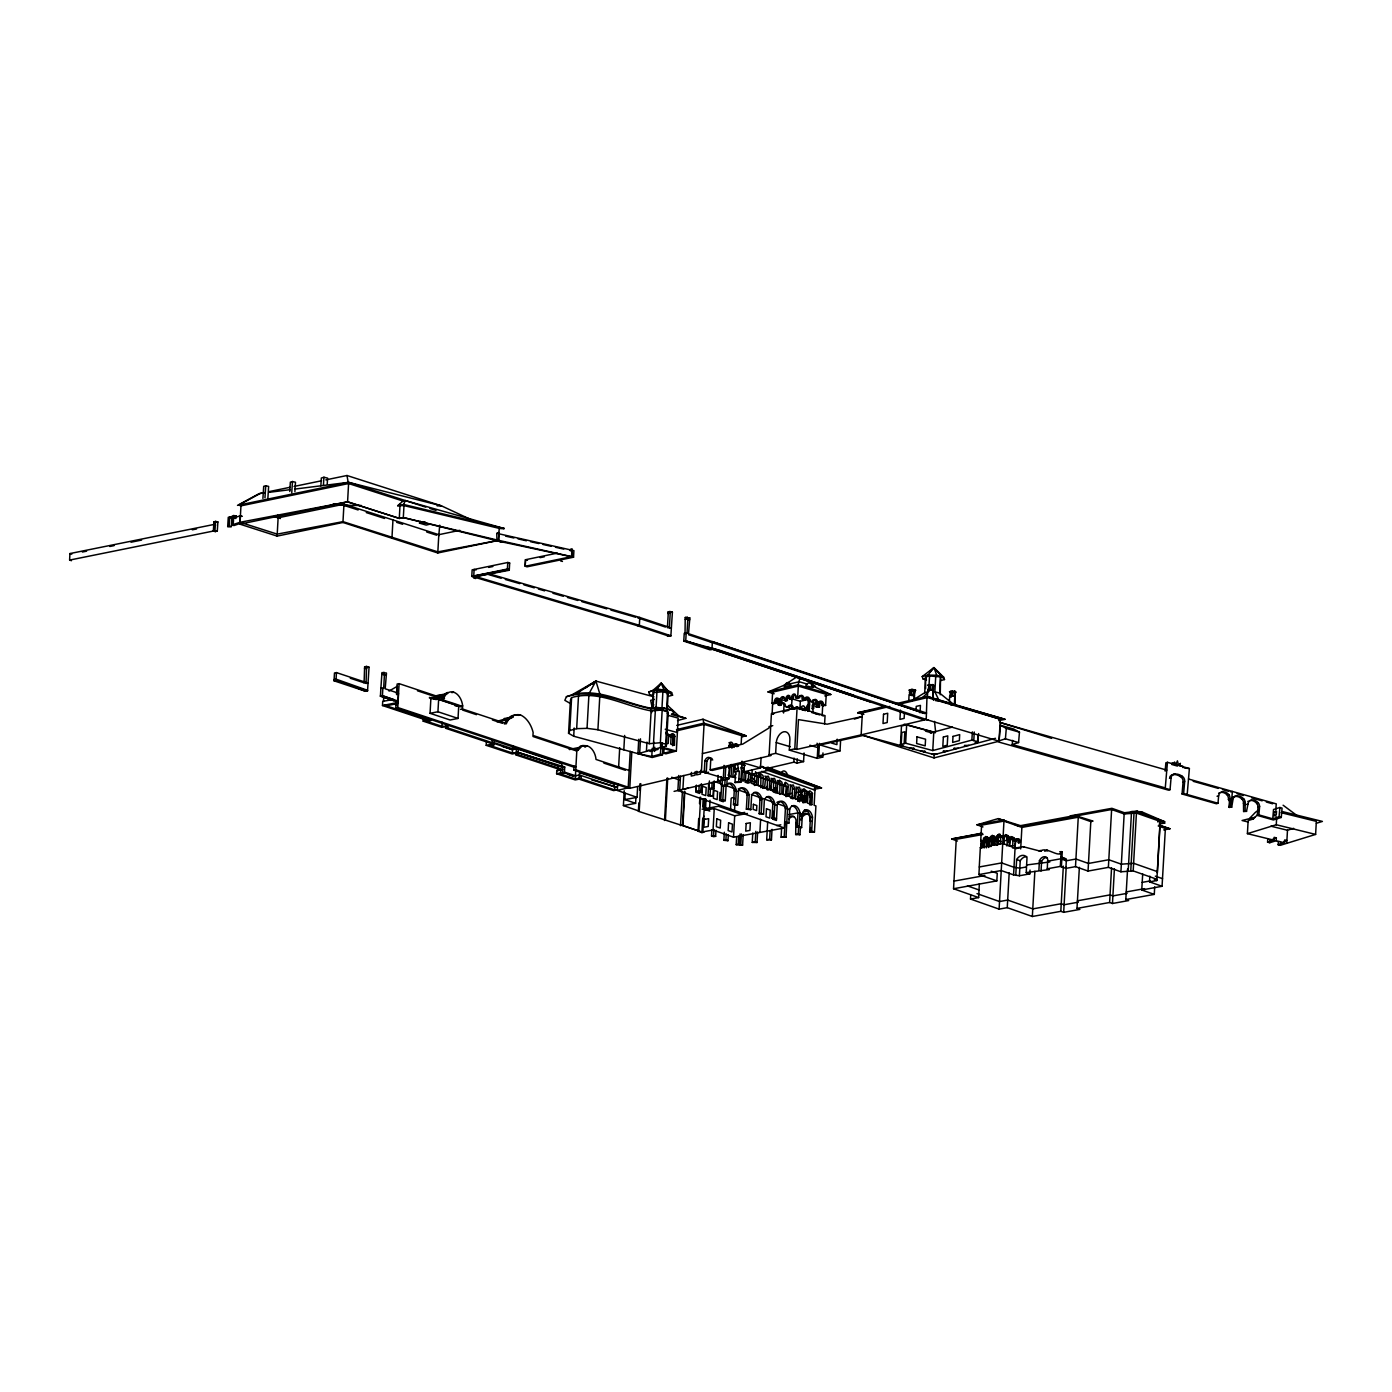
<?xml version="1.0" encoding="UTF-8"?>
<svg xmlns="http://www.w3.org/2000/svg" width="1392" height="1392" viewBox="0 0 1392 1392"><rect width="100%" height="100%" fill="white"/><g stroke="black" fill="none" stroke-linecap="round" stroke-linejoin="round"><path stroke-width="1.5" d="M400.078 503.626L399.295 518.468L347.582 501.833L240.033 522.278L231.733 525.028L232.325 515.858L236.066 515.875L235.892 518.485L233.647 517.981M471.784 576.375L475.646 576.636L509.263 570.25L509.663 563.029L507.767 562.49L472.149 569.85L471.784 576.375L637.379 625.687L668.908 636.161L670.874 635.779L672.406 612.132L667.951 611.697L667.847 613.42L670.196 613.159L669.413 627.34L667.429 627.722L668.23 613.559M509.263 570.25L507.367 569.641L473.75 576.027L473.663 577.976L475.577 578.533L475.664 576.549L509.298 569.589L507.401 569.015L473.75 575.992L474.115 569.45L476.029 570.007M507.401 569.015L507.767 562.49L509.663 563.099M213.776 530.978L214.194 524.419L69.931 553.564L69.6 560.089L213.341 531.048L215.621 531.587L213.341 531.048L213.933 521.878L215.551 521.391L217.883 521.93L217.291 531.118L213.341 531.048L217.291 531.118M403.019 501.05L397.677 505.714L403.976 505.609L499.189 528.368L504.252 528.525L405.35 500.563L403.019 501.05L348.592 483.529L240.955 505.853L239.929 524.158L347.582 501.833L399.295 518.329L403.315 517.563L503.469 542.341L496.979 540.896L496.753 533.31L573.904 550.64L573.539 557.2L527.046 566.822L525.167 566.213L525.515 559.723L557.322 553.129M498.667 533.902L498.945 532.544L498.527 540.322L437.854 551.876L342.989 521.635L277.217 534.128L241.912 522.87M773.482 714.061L772.125 713.644L772.664 703.238L774.457 703.186L772.664 703.238M791.317 707.588L792.17 698.784L790.378 698.836L791.752 699.254M822.707 705.152L824.516 705.083L822.707 705.152L822.167 715.558L823.542 715.958M908.802 699.985L909.08 694.625L914.213 694.66L914.909 699.515M914.648 695.304C907.41 697.688 907.984 686.604 914.909 690.258L914.213 695.756L914.909 690.258M909.968 694.817L910.229 689.771M911.638 694.643L911.899 689.597M913.587 694.852L913.848 689.806M913.935 700.019L914.213 694.66M927.455 696.679L927.82 689.545L932.936 689.579L933.371 699.793L932.936 689.579M928.255 690.188L928.951 684.69L933.649 685.177L933.388 690.223L928.255 690.188L929.317 690.658M928.69 689.753L928.951 684.69M930.378 689.562L930.639 684.516M932.327 689.771L932.588 684.725M949.396 701.446L949.675 696.104L954.808 696.122L955.312 704.543M950.11 696.731L950.371 691.685L952.493 691.058L952.232 696.104L949.675 696.104M950.545 696.296L950.806 691.232M951.171 697.201L951.432 692.155L950.371 691.685M955.243 696.766L954.181 696.313L954.442 691.267L955.504 691.72L954.808 697.218L955.504 691.72M954.808 696.122L954.338 705.048L950.927 705.031M239.929 524.158L277.112 536.111L278.122 517.807L343.963 504.165L438.811 534.685L459.725 530.335M366.583 666.42L369.054 667.238L367.54 690.902L365.557 691.285L334.045 680.81L334.48 672.98L336.446 672.597L366.061 682.445L366.583 666.42L364.617 666.803L364.095 682.828L366.061 682.445M277.112 536.111L342.937 522.47L343.963 504.165M367.54 690.902L336.011 680.41L336.446 672.597M347.582 501.833L348.592 483.529M365.557 691.285L351.828 685.786M398.025 702.09L380.434 696.226L380.869 688.414L383.67 688.292L384.453 674.128L381.843 674.302L381.947 672.58L386.454 673.032L386.35 674.755L384.001 675.016M381.843 674.302L380.869 688.414M386.35 674.755L385.184 688.796L398.425 693.216L397.99 701.029L382.417 695.843L382.852 688.031M383.827 673.919L383.914 672.179M423.412 716.984L423.185 721.16L427.118 720.395L382.487 705.535L382.713 701.359L392.822 699.567M391.935 538.234L392.962 519.929M383.479 701.411L383.653 698.262M399.295 518.468L403.315 517.633L403.976 505.609M395.815 707.919L397.781 707.536L575.923 766.783L573.956 767.166L395.815 707.919L396.094 702.856L397.955 703.465L386.315 705.779M396.563 694.486L397.138 684.029L399.104 683.646L444.535 698.749M396.929 694.608L397.399 686.239L389.029 691.076M397.781 707.536L399.104 683.646M342.937 522.47L437.784 552.972L438.811 534.685M454.853 705.622L458.716 706.144L458.038 718.429L450.138 719.995L430.058 713.313L430.894 698.419C427.448 694.451 459.464 705.152 461.831 706.318L456.332 706.109M458.038 718.429L437.941 711.764L438.637 699.463L430.894 698.419M423.185 721.16L441.769 727.355L447.685 726.189L441.89 726.346L442.117 722.152M445.597 728.277L447.563 727.877L492.211 742.719L490.228 743.119L445.597 728.277L445.753 725.51M447.563 727.877L447.719 725.128M629.149 770.472L596.037 759.458A13.798 9.274 78.8 0 0 586.954 745.781L582.587 745.503L577.889 750.375L532.962 735.446L533.136 732.47A23.351 15.695 78.8 0 0 520.469 714.949A23.351 15.695 78.8 0 0 506.357 723.562L462.492 708.98L462.666 705.848A14.216 9.553 78.8 0 0 453.775 692.242L451.808 692.624M494.212 740.596L493.986 744.772L490.036 745.555L512.36 752.968L518.172 752.811L512.256 753.977L486.208 745.329L486.434 741.136M573.539 557.2L496.996 540.827L498.527 540.392L499.189 528.368L504.252 528.525L403.645 504.478L397.677 505.714M493.986 744.772L492.124 744.146L492.35 739.97M512.36 752.968L512.726 745.712M525.515 559.723L527.411 560.332L525.515 559.723L525.149 566.266L571.642 556.626L572.008 550.101L569.989 550.501L572.008 550.101M561.098 769.95L516.101 754.986L516.536 748.009L512.587 748.792L494.334 742.719M579.333 776.005L581.299 775.622L581.125 778.754L575.209 779.92L556.609 773.743L556.783 770.611L562.699 769.428L518.068 754.586L518.398 748.635L512.5 749.592L493.046 743.119M557.774 766.766L557.548 770.646L561.498 769.863M560.558 772.96L560.732 769.828M559.271 766.087L516.658 751.924L564.734 767.079L564.386 773.186L562.525 772.577L562.873 766.453L560.906 766.835M638.754 739.291L637.954 753.664L651.787 756.482L660.434 754.168L660.765 748.461L662.836 749.018L662.522 754.742L652.152 757.509L573.713 736.229L568.562 733.288L570.407 700.35L571.607 697.566C598.925 689.579 625.791 706.788 652.239 711.051M568.562 733.288L569.763 730.504L571.607 697.566M573.713 736.229L574.165 727.999M573.8 770.141L575.766 769.759L628.21 787.193L626.383 787.628L573.8 770.141L574.026 765.965M569.763 730.504L576.671 728.66L578.515 695.722M575.418 776.579L575.731 770.768M575.766 769.759L576.862 750.044L574.896 750.427L577.889 750.375M615.525 790.186L579.263 778.145L575.331 778.911L575.505 775.779L564.334 772.073M579.263 778.145L579.524 772.664L614.394 784.27L614.22 787.402M584.936 747.226L586.954 745.781M576.671 728.66L587.041 728.347L588.886 695.408M637.954 753.664L666.333 745.973L665.654 744.128L660.365 742.719L649.281 743.693L597.916 729.756L599.761 696.818M575.505 775.779L579.437 774.996L615.699 787.054L617.543 786.619L614.916 786.793L614.742 789.925L617.352 789.751L613.681 790.621L579.159 779.155M637.64 786.671L637.049 797.372L617.317 790.412L617.683 783.992M618.64 766.888L619.718 747.643M623.825 749.836L624.625 735.428M640.755 783.626L639.206 811.153L623.407 805.568L624.225 790.76M635.953 797.024L635.605 803.358L624.851 799.582L625.199 793.162M617.317 790.412L628.175 787.855L630.228 751.262M628.175 787.855L629.776 788.324L631.811 751.976M639.676 753.211L640.477 738.839M702.073 831.998L638.389 811.292L638.876 802.836M639.572 790.134L639.937 783.783M646.427 751.402L646.949 742.11M649.281 743.693L651.125 710.755M677.539 720.534L685.838 718.307L671.449 714.409L673.798 713.783L672.667 710.738L666.611 708.685L656.084 707.293L652.326 708.319L653.213 692.624L662.888 691.754L667.481 692.99L667.464 694.747M653.248 704.126L653.579 698.349M651.787 756.482L652.239 748.27M653.544 742.545L655.388 709.607L662.192 709.781L667.499 711.19L668.177 713.035L666.333 745.973M653.405 749.54L653.822 742.093M656.972 691.598L656.084 707.293L650.395 708.702C623.111 703.099 594.662 687.596 566.405 696.713L564.839 700.333L571.225 703.987M654.588 751.454L654.832 747.26M662.888 691.754L662 707.449L672.667 710.738M660.365 742.719L662.192 709.781M660.678 743.554L660.434 747.661L672.545 750.949L663.793 753.281L664.123 747.556M667.951 715.331L678.2 718.098L676.355 751.036L662 747.156L662.227 743.032M662.174 747.191L662.401 743.084M670.196 613.159L669.917 611.297M667.481 692.99L666.716 708.963M667.307 708.319L668.23 691.981L672.562 695.182L668.195 696.365M665.654 744.128L667.499 711.19M666.35 731.896L668.717 734.837L668.23 743.398L666.507 743.867M664.558 820.514L666.925 778.18M665.376 820.358L667.742 778.041M671.17 735.498L670.7 744.076L674.494 745.103L674.685 735.028L672.614 733.601L669.448 735.968M672.51 745.538L672.98 737.134A4.785 2.888 -74.8 0 0 669.622 735.376M673.467 734.506L672.754 745.555L674.494 745.103M689.684 619.649L688.518 633.691L712.391 641.625L711.956 649.438L709.972 649.82L683.785 641.12L684.22 633.308L687.004 633.186L687.805 619.022L685.195 619.196L685.282 617.456L689.788 617.909L689.684 619.649L687.718 620.032M687.004 633.186L685.038 633.569L685.195 619.196M711.956 649.438L685.751 640.72L686.186 632.908M687.161 618.796L687.265 617.074M678.722 775.483L677.887 790.482L784.34 827.996L785.523 806.56L777.467 803.706M679.714 790.064L680.497 776.197M680.497 825.682L682.393 791.822M682.898 789.334L683.681 775.466M684.412 791.456L682.532 825.317L698.801 831.059L700.681 797.198M682.933 825.247L684.829 791.387M691.441 772.421L691.25 776.075L695.026 775.205L695.234 771.551M696.278 786.097L695.948 792.118L699.706 793.457M696.87 771.22L696.661 774.874L700.454 774.004L700.646 770.35M701.272 783.87L700.855 791.491L696.035 791.561L696.383 785.123M696.035 791.561L698.871 790.9L699.184 785.192M747.4 813.467L734.698 815.764L714.253 808.561L704.074 810.405L702.89 831.842L703.934 832.207L701.899 832.59L697.984 831.198L698.697 818.496M699.515 803.689L699.88 797.338M712.13 758.744A4.837 3.097 -73.5 0 0 706.892 761.337L706.318 771.794L701.394 771.899L704.056 724.379L702.995 719.229L676.738 725.406M696.209 791.526L701.446 792.274L701.881 784.322M701.394 771.899L704.317 771.203L704.891 760.745A4.837 3.097 -73.5 0 1 707.989 757.439A4.837 3.097 -73.5 0 1 710.773 759.371L712.774 759.962M705.709 807.76L702.734 806.716L703.169 799.165M701.899 832.59L702.664 818.983L704.004 816.13M704.248 798.973L703.691 808.926L709.833 811.084M704.717 798.869L704.3 806.42L702.734 806.716M705.518 808.595L706.057 799.182M713.8 782.426L713.017 796.346L708.006 795.667L708.685 783.731M714.235 780.895L713.8 788.516L710.981 789.16L709.015 788.568L709.433 780.947M761.093 757.474L760.502 767.932L743.746 762.973L712.182 770.42L710.181 769.828L710.773 759.371M713.017 796.346L710.042 795.302L710.372 789.334M709.624 807.847L710.042 800.313M709.015 788.568L711.834 787.924L712.147 782.2M715.975 830.311L715.645 836.331L713.609 836.696L711.538 835.983L711.886 829.91M784.34 827.996L733.497 837.201L713.052 829.997L714.253 808.561M715.645 836.331L713.574 835.618L713.922 829.545M717.75 781.312L718.081 775.361M719.977 792.413L719.542 800.435L723.301 801.757M720.934 780.581L721.16 776.614M766.487 796.833A8.422 5.464 79.7 0 1 772.786 804.298L772.003 818.218L774.439 819.07L776.475 818.705L774.039 817.852L774.822 803.915A8.422 5.464 79.7 0 0 769.88 796.694A8.422 5.464 79.7 0 0 764.347 800.226L763.564 814.163L761.18 813.328L761.963 799.391A8.439 5.464 79.7 0 0 757.074 792.431A8.439 5.464 79.7 0 0 751.61 795.737L750.827 809.674L748.391 808.822L749.174 794.884A9.048 5.864 79.7 0 0 744.059 788.081A9.048 5.864 79.7 0 0 738.421 791.091L737.638 805.028L735.533 804.28L736.298 790.343A8.265 5.359 79.7 0 0 731.461 783.313A8.265 5.359 79.7 0 0 726.05 786.741L725.267 800.678L723.231 801.044L720.778 800.174L721.561 786.236A7.673 4.976 79.7 0 0 718.255 779.746M727.198 777.902L726.781 785.523L724.136 786.132L722.17 785.54L722.587 777.919M629.776 788.324L701.429 771.446L723.335 778.024L724.031 765.339M725.267 800.678L722.813 799.808L723.596 785.871L721.561 786.236M722.17 785.54L724.797 784.931L725.11 779.224M723.335 778.024L725.18 777.589L725.771 767.027M728.312 834.661L727.981 840.681L723.875 840.316L724.327 832.242M729.304 747.661L729.53 743.485A2.419 1.723 77 0 1 732.958 744.476L732.801 747.069M729.06 776.527L729.599 766.975L731.618 766.609L731.287 764.434M674.076 791.369L728.973 778.737L729.704 765.617M729.008 742.597A2.419 1.723 77 0 1 731.096 744.911L731.548 747.678M727.981 840.681L725.911 839.95L726.241 833.895M731.618 766.609L731.096 776.162L727.946 775.048M730.556 809.048L731.148 798.434A3.915 2.54 79.7 0 1 734.471 798.73M735.916 777.85L732.766 776.753L733.862 765.339M735.602 772.021L735.011 782.513L738.717 781.66L739.309 771.168L734.75 771.76L734.071 765.67M737.638 805.028L733.497 804.646L734.263 790.726A8.265 5.359 79.7 0 0 728.103 783.452M734.524 810.44L734.889 804.071M733.497 837.201L734.698 815.764M734.75 771.76L738.456 770.907L737.795 764.817M741.136 744.337L741.605 735.655L704.056 724.379L676.651 730.835M743.189 834.556L742.597 845.118L736.211 844.666L736.664 836.575M735.011 782.513L740.84 782.287L742.023 761.163M742.597 845.118L738.247 844.3L738.7 836.209M740.875 767.618L742.319 771.446L741.779 781.016L743.815 780.634L744.337 771.081L744.007 768.906L741.449 766.731M739.448 844.718L740.057 833.999M760.136 766.209L767.914 769.376L772.247 768.349L772.195 769.411L751.958 774.178L743.989 771.812L744.459 763.46M740.805 844.474L741.397 833.93M745.99 771.673L745.451 781.225L750.166 782.878L750.706 773.326L748.67 773.691L748.13 783.244L744.998 782.147M750.827 809.674L746.356 809.187L747.139 795.25A9.048 5.864 79.7 0 0 738.212 789.02M751.958 774.178L752.202 770.002M754.603 773.726L754.412 785.453L756.448 785.088L756.97 775.535L755.525 771.69M757.631 831.946L757.039 842.491L752.254 842.404L752.776 833.008M757.039 842.491L755.247 841.864L755.839 831.32M763.564 814.163L759.162 813.694L759.928 799.756A8.439 5.464 79.7 0 0 753.716 792.553M760.745 787.698L760.954 775.97L758.379 773.795M759.893 832.416L760.624 819.279M763.321 777.763L762.781 787.333L758.083 785.662L758.605 776.11L760.415 773.413L762.99 775.588L763.321 777.763L761.285 778.145M769.289 789.612L764.591 787.959L765.687 776.545L768.384 776.231L769.828 780.059L769.289 789.612L767.253 789.995L767.462 778.25L764.904 776.075M772.195 769.411L768.193 768.227L768.262 767.183L763.93 768.193M710.181 769.828L771.116 755.473L769.115 754.882L771.412 713.661L797.111 707.414L825.056 715.662L824.586 723.944M774.631 701.899A2.923 2.105 76.7 0 1 778.232 704.021L778.18 705.065L779.711 703.673A2.923 2.105 76.7 0 0 775.605 702.473L774.074 703.865L772.003 703.238L772.63 692.137L798.312 686.082L826.239 694.33L825.613 705.448L821.906 705.466L821.993 703.9A3.028 1.949 -73.5 0 0 820.114 701.812A3.028 1.949 -73.5 0 0 817.939 704.857L817.852 706.423L816.077 706.84L816.164 705.274A3.028 1.949 -73.5 0 0 814.268 703.186A3.028 1.949 -73.5 0 0 812.11 706.231L813.694 706.701A3.028 1.949 -73.5 0 1 816.808 703.778M772.038 829.336L771.446 839.881L766.696 839.794L767.688 821.715M783.974 697.201A3.028 1.949 -73.5 0 0 781.799 700.228L781.712 701.794L780.025 702.194L778.424 701.725L778.511 700.159A3.028 1.949 -73.5 0 0 776.632 698.071A3.028 1.949 -73.5 0 0 774.457 701.116L774.37 702.682L775.97 703.151L776.057 701.585A3.028 1.949 -73.5 0 1 779.155 698.662M775.448 791.787L770.75 790.134L771.847 778.72L774.544 778.389L775.988 782.234L775.448 791.787L773.43 792.152L773.621 780.425L771.064 778.25M771.446 839.881L769.654 839.254L770.141 830.815M769.115 754.882L775.64 753.333L776.249 742.58A10.127 6.508 -73.5 0 1 783.592 731.809A10.127 6.508 -73.5 0 1 789.908 739.343L789.316 750.114L817.243 758.362L822.742 757.074L822.968 752.933M773.134 811.136L772.682 819.157L776.44 820.48L777.258 804.785A8.282 5.377 79.7 0 1 782.687 801.357A8.282 5.377 79.7 0 1 787.524 808.387L786.028 837.236L781.103 837.184L781.625 827.77M780.025 702.194L780.216 699.758A3.028 1.949 -73.5 0 1 782.391 696.713A3.028 1.949 -73.5 0 1 784.27 698.801L784.183 700.367L785.784 700.837L787.402 700.454L787.489 698.888A3.028 1.949 -73.5 0 1 789.664 695.861M779.816 705.553L781.347 704.161A2.923 2.105 76.7 0 1 785.453 705.379M783.574 713.017L783.992 705.727A2.923 2.105 76.7 0 0 782.043 703.117M779.781 794.397L779.972 782.669L777.415 780.494M785.784 700.837L785.888 698.419A3.028 1.949 -73.5 0 1 788.063 695.391A3.028 1.949 -73.5 0 1 789.943 697.462L789.856 699.028L791.456 699.497L793.109 699.115L793.196 697.549A3.028 1.949 -73.5 0 1 795.371 694.504M775.918 790.639A3.358 2.175 79.7 0 1 777.241 792.431L777.641 782.809L779.45 780.129L782.008 782.304L781.817 794.032L775.066 792.744M789.229 707.554L785.401 706.423L789.229 707.554L789.281 706.51A2.923 2.105 76.7 0 1 793.388 707.728L791.857 709.12L791.926 708.058A2.923 2.105 76.7 0 0 788.307 705.953M784.984 783.157L786.428 787.002L785.888 796.555L787.924 796.189L788.116 784.444L785.558 782.269L783.748 784.966L783.209 794.519L787.924 796.189M791.456 699.497L791.596 697.079A3.028 1.949 -73.5 0 1 793.771 694.034A3.028 1.949 -73.5 0 1 795.65 696.122L797.251 696.592M786.028 837.236L784.235 836.609L785.053 821.837L788.916 823.09L789.699 809.17A8.335 5.411 79.7 0 1 795.145 805.777A8.335 5.411 79.7 0 1 800 812.789L799.217 826.726L801.618 827.579L802.401 813.641A7.969 5.168 79.7 0 1 807.743 809.97A7.969 5.168 79.7 0 1 812.476 817.191L811.693 831.111L814.459 832.085L815.921 805.916L814.129 805.289L815.138 787.019L765.931 769.672M797.164 698.158L795.563 697.688L795.65 696.122M768.193 768.227L793.858 762.19L794.084 758.101M789.316 750.114L794.797 748.826L797.111 707.414M795.563 697.688L797.686 697.183L798.312 686.082M789.838 784.862L792.396 787.037L792.205 798.764L794.223 798.399L794.762 788.846L793.318 785.001L790.621 785.332L789.525 796.746L794.223 798.399M794.797 748.826L796.798 749.418L798.469 719.612L827.179 724.188L862.17 716.567L854.375 719.107M798.225 698.123L799.756 696.731A2.923 2.105 76.7 0 1 803.863 697.949L802.331 699.341L802.384 698.297A2.923 2.105 76.7 0 0 799.547 695.687M799.913 708.789L800.33 701.272L808.595 699.323M793.858 762.19L797.042 763.129L797.285 758.797M795.493 799.443L796.711 787.472L799.408 787.159L800.852 791.004L800.33 800.557L798.295 800.922L798.486 789.194L795.928 787.019M797.633 823.977L795.841 823.333L796.033 819.853A7.865 5.62 -70.6 0 0 789.403 816.495M800.348 828.379L800 834.713L795.685 834.539L795.841 823.333M797.738 801.166L797.964 797.042A3.393 2.419 -70.6 0 1 799.861 794.623M801.618 827.579L797.181 827.092L797.964 813.154A8.335 5.411 79.7 0 0 791.77 805.916M799.53 801.809L799.739 797.529L797.964 797.042M802.331 699.341L805.672 699.55L805.724 698.506A2.923 2.105 76.7 0 1 809.831 699.706L809.204 710.981L807.725 711.329L808.369 700.054A2.923 2.105 76.7 0 0 805.516 697.444M800 834.713L798.208 834.086L798.677 825.647M803.758 706.005A3.028 1.949 -73.5 0 1 804.715 707.971L804.628 709.537L806.299 709.154L806.386 707.571A3.028 1.949 -73.5 0 1 809.483 704.648M797.042 763.129L803.567 761.598L804.054 752.985M802.853 802.732L802.766 796.172A3.393 2.419 -70.6 0 0 801.096 794.397M803.932 802.906L804.541 791.978L801.862 789.107M804.733 801.949L805.081 795.754M806.577 791.596L805.951 802.54L801.548 800.992L802.088 791.439L803.897 788.742L806.455 790.917L804.541 791.978M806.647 800.522L806.873 796.381A3.393 2.419 -70.6 0 1 811.066 794.293M808.039 793.527L807.499 803.08L811.901 804.628L812.406 793.005L809.831 790.83L808.039 793.527L806.003 793.892M812.876 712.078L813.52 700.802A2.923 2.105 76.7 0 1 817.626 702.02L816.095 703.412L817.626 702.02M811.954 708.667L813.607 708.267L813.694 706.701M810.179 797.755L809.883 794.884A3.393 2.419 -70.6 0 0 806.977 793.336M807.812 791.195L810.475 794.066L809.866 804.994L811.901 804.628M810.422 802.871L810.788 796.381M811.606 821.437L809.813 820.81L810.005 817.33A7.865 5.62 -70.6 0 0 800.8 816.077M814.459 832.085L809.657 831.998L810.44 817.556A7.969 5.168 79.7 0 0 804.367 810.127M809.657 831.998L810.631 831.824L810.875 827.544M818.374 701.968A2.923 2.105 76.7 0 0 817.887 702.873L817.817 703.917L819.349 702.525A2.923 2.105 76.7 0 1 823.455 703.743L821.906 705.466M816.077 706.84L819.453 706.892L819.54 705.326A3.028 1.949 -73.5 0 1 821.715 702.281M817.243 758.362L817.835 747.608A10.127 6.508 -73.5 0 0 817.052 743.224M822.742 757.074L818.74 755.891L819.453 743.345M823.507 705.935L823.594 704.369M837.184 739.187L836.888 744.633L831.894 743.154M818.74 755.891L840.037 750.88L840.594 740.735M796.798 749.418L861.143 734.872L862.379 712.913L889.766 706.44M900.45 710.111L899.945 719.386L904.139 718.394L904.452 712.826M900.45 744.598L901.477 726.067L906.662 724.693L933.788 732.053L932.762 750.566L905.635 743.206L900.45 744.598L902.886 745.259L901.163 745.729L901.059 747.452M901.198 744.389L901.859 732.54L904.835 731.757L904.174 743.589M905.635 743.206L906.662 724.693M916.04 710.094L916.249 706.388L920.443 705.396L920.042 712.808M910.89 701.394L924.706 692.711L925.576 677.017L929.543 675.955L943.637 677.156L944.489 679.54L940.696 680.566M925.61 688.501L925.576 677.017M861.143 734.872L926.219 719.525L927.002 696.4L895.474 703.83M935.633 700.681L939.2 700.768L934.867 691.807L935.737 676.129M840.037 750.88L820.079 744.981L863.231 735.428L934.015 757.927L934.189 754.69L995.506 738.299M941.079 701.272L954.199 704.822L939.652 693.112L940.54 677.417L940.244 694.782M979.342 883.694L978.646 897.579L953.555 888.74L956.252 839.306L983.03 834.452M932.762 750.566L971.877 740.109L972.347 731.879M973.791 740.631L974.261 732.001M977.793 741.71L978.158 735.254M978.611 733.584L977.201 743.189L975.113 742.615L978.141 741.814L971.877 740.109M1079.374 867.338L1076.99 908.402L1079.861 909.411L1063.679 912.334L1060.808 911.325L1032.342 916.493L1007.251 907.654L999.108 909.133L970.52 899.041L970.729 895.247M1020.214 847.798L1016.23 848.511L1002.727 843.43L980.351 847.484L979.255 866.972L1001.631 862.918L1013.985 867.286L1019.814 868.156L1026.078 867.025M981.203 840.803L980.821 847.658L982.073 840.646L980.734 840.629L981.604 825.143L1003.963 821.089L1021.885 827.405L1078.261 817.191L1090.806 821.611L1093.016 821.089L1075.076 815.503L1017.535 826.222M991.208 871.183L997.264 873.289L996.829 880.892L978.907 874.576L979.342 866.972M980.734 840.629L981.604 840.472L981.691 847.502M982.665 847.067L983.674 838.158L987.607 837.114M984.04 847.711L984.788 840.977L982.752 841.342M984.179 847.763L984.892 838.993A1.827 1.183 79.7 0 1 985.797 838.558L986.197 838.262M984.84 840.838L986.11 838.088L987.746 839.254A1.757 1.131 79.7 0 1 988.494 840.263L988.39 847.484M988.685 842.351L986.354 842.612L986.458 840.629A1.757 1.131 79.7 0 0 985.71 839.62L985.031 838.454M986.354 847.867L986.65 842.717M985.71 839.62L988.111 839.289L987.728 846.162L989.521 846.788M989.608 839.028L989.225 845.884L991.017 846.51L991.4 839.654L989.608 839.028L991.8 839.585L992.009 837.601L994.636 836.174M990.008 838.958L990.547 836.575L992.74 837.079M992.061 844.613L991.87 842.543A1.757 1.131 79.7 0 0 991.121 841.516L990.443 840.368M995.872 837.41L995.785 838.854L992.357 835.304L990.947 836.453M990.304 840.907A1.827 1.183 79.7 0 1 991.208 840.472L993.157 841.151A1.757 1.131 79.7 0 1 993.905 842.177L994.097 844.248L991.765 844.509M994.271 844.961L993.992 838.228M996.15 837.845L995.767 844.7L997.559 845.327L997.942 838.471L996.15 837.845L998.36 838.402C1003.197 832.694 997.229 832.642 996.568 837.758M1002.327 837.671L999.665 834.869M1000.831 843.778L1000.535 837.044M999.108 909.133L1003.963 821.089M1004.363 844.022C1002.275 829.736 1012.871 834.417 1008.956 845.64M1009.357 838.402C1007.512 839.881 1003.058 832.607 1006.294 835.078M1006.921 846.005L1007.321 838.767M1008.156 842.752L1008.365 839.132M1009.983 846.005C1007.895 831.703 1018.492 836.401 1014.577 847.606L1012.541 847.989M1007.251 907.654L1009.183 872.888M1014.977 840.385C1013.132 841.864 1008.678 834.591 1011.914 837.062M1012.645 846.179L1012.941 840.751M1030.028 870.07L1029.819 873.863L1019.396 875.759L1013.567 874.889L1015.081 847.798M1015.812 848.059C1012.663 843.326 1019.362 833.808 1020.319 842.264L1018.283 842.63C1019.849 839.533 1012.906 838.297 1017.587 838.941M1015.812 874.489L1016.647 859.508A8.891 6.351 -70.6 0 1 1027 857.629L1026.235 872.593L1029.819 873.863M1019.014 842.891L1019.188 839.654M1020.684 848.929L1021.885 827.405M1019.396 875.759L1020.232 860.761A8.891 6.351 -70.6 0 1 1026.757 856.585M1032.342 916.493L1034.865 871.27M1038.902 870.313L1039.424 860.743A6.264 4.472 -70.6 0 1 1043.756 856.793A6.264 4.472 -70.6 0 1 1047.724 859.247L1047.271 868.782L1049.411 869.548L1026.235 872.593M1040.224 851.33L1038.832 850.686L1041.442 850.825L1040.224 851.33C1046.088 845.71 1059.295 858.673 1061.348 852.113L1062.253 851.904L1061.383 866.781M1041.042 871.061L1041.581 861.509A6.264 4.472 -70.6 0 1 1046.906 857.507M1061.261 853.87L1060.182 851.695L1062.253 851.904M1075.007 816.147L1111.616 809.518L1124.162 813.937L1136.429 813.05L1160.075 821.384L1156.839 880.544L1154.333 879.657L1156.769 879.222L1133.192 870.905L1120.925 871.792L1108.38 867.373L1088.039 871.061L1075.494 866.642L1065.889 868.382L1060.339 866.416L1061.174 851.521M1060.808 911.325L1063.331 866.102M1065.889 868.382L1066.394 859.421L1061.087 857.002M1063.679 912.334L1066.202 867.112M1075.494 866.642L1078.261 817.191M1088.039 871.061L1090.806 821.611M1108.38 867.373L1111.616 809.518M1127.59 868.956L1125.797 899.545L1128.668 900.554L1112.486 903.495L1109.615 902.486L1111.564 867.721M1112.486 903.495L1114.418 868.73M1120.925 871.792L1124.162 813.937M1128.233 870.47L1131.47 812.615M1130.739 871.357L1133.993 813.502M1133.192 870.905L1136.429 813.05M1154.699 886.791L1154.281 894.395L1141.736 889.975L1142.693 874.019M1158.214 825.943L1165.382 828.466L1162.059 886.286L1149.514 881.867L1149.844 876.16M1157.344 872.941L1160.145 822.724M1267.747 839.306L1267.573 842.177L1269.765 842.717L1276.186 840.733L1276.342 837.862L1274.15 837.34L1273.993 840.194L1247.406 833.651L1248.137 820.584L1253.322 818.966L1257.046 815.173M1269.765 842.717L1269.922 839.846M1247.406 833.651L1276.273 824.743L1276.69 817.261M1281.145 812.684L1316.345 821.35L1315.614 834.417L1280.327 845.309L1278.152 844.77L1278.308 841.916M1280.327 845.309L1280.483 842.456M1278.152 844.77L1284.555 842.786L1284.712 839.933L1286.904 840.472L1283.702 841.464M1286.747 843.326L1287.478 830.258L1293.655 828.344M240.416 515.736L240.033 522.278L240.451 515.719L242.33 516.328M214.977 530.561L215.551 521.391M227.696 526.507L228.271 517.337L229.802 516.867L231.959 517.389L231.368 526.559L227.696 526.507L231.368 526.559M229.21 526.054L229.802 516.867M233.212 524.523L233.804 515.353M262.914 498.458L263.697 486.347L265.733 485.738L268.639 486.417L267.856 498.527M264.967 497.831L265.733 485.738M289.762 491.515L290.354 482.171L292.477 481.528L295.487 482.241L294.895 491.585M291.763 492.751L292.477 481.528M320.856 485.825L321.343 478.03L323.936 477.247L327.607 478.135L327.224 483.981M323.431 485.06L323.936 477.247M1000.413 725.249L999.073 740.822L1005.407 738.821L1018.579 742.545L1019.466 732.175L1013.567 728.973L1000.413 725.249L1006.294 728.434L1019.466 732.175M1005.407 738.821L1006.294 728.434M1165.261 787.907L1012.245 744.546L1012.593 740.387M1165.156 771.133L1165.87 762.799L1167.453 762.311L1189.394 768.523L1187.185 794.501L1218 803.271L1218.644 795.754A5.29 4.193 72.5 0 1 1220.836 792.396A8.857 7.012 72.5 0 1 1228.927 794.693A5.342 4.228 72.5 0 1 1230.023 798.991L1231.067 800.8L1230.545 806.821L1228.962 807.325L1229.484 801.305L1228.44 799.495A5.342 4.228 72.5 0 0 1227.344 795.197A8.857 7.012 72.5 0 0 1220.854 792.396M1167.453 762.311L1165.243 788.272L1170.063 789.647L1171.072 777.832A5.411 4.28 72.5 0 1 1174.918 774.074A14.129 11.188 72.5 0 1 1181.86 776.04A4.715 3.724 72.5 0 1 1184.644 781.678L1183.635 793.492L1182.052 793.997L1183.061 782.165A4.715 3.724 72.5 0 0 1180.277 776.545A14.129 11.188 72.5 0 0 1173.334 774.578A5.411 4.28 72.5 0 0 1171.246 775.205M1180.399 763.408L1179.668 765.583L1182.887 766.279L1183.096 767.688M1229.467 807.482L1229.797 803.602M1231.415 799.495L1231.346 800.417L1232.999 799.008A5.881 4.663 72.5 0 1 1234.982 796.415A10.04 7.952 72.5 0 1 1243.769 798.921A3.845 3.045 72.5 0 1 1245.074 802.436L1245.179 810.997L1243.595 811.501L1243.491 802.94A3.845 3.045 72.5 0 0 1242.186 799.426A10.04 7.952 72.5 0 0 1233.399 796.92A5.881 4.663 72.5 0 0 1232.407 797.72M1231.05 806.977L1232.39 791.456L1230.806 791.961M1228.962 807.325L1231.711 807.169L1232.929 799.93M1243.595 811.501L1246.519 811.362L1248.154 803.306A5.081 4.019 72.5 0 1 1249.912 800.661A8.648 6.838 72.5 0 1 1258.438 803.097A5.011 3.967 72.5 0 1 1259.603 806.577L1258.89 814.894L1257.307 815.399L1258.02 807.064A5.011 3.967 72.5 0 0 1256.854 803.584A8.648 6.838 72.5 0 0 1249.999 800.539M1258.89 814.894L1272.74 818.827L1273.541 809.5L1279.874 807.499L1282.067 808.108L1281.266 817.452L1273.367 819.958L1257.307 815.399M1273.75 815.451L1274.045 812.093L1276.551 811.292L1276.255 814.651L1273.75 815.451L1275.942 816.077M1275.733 810.109L1276.273 803.88L1188.507 779.015M1272.74 818.827L1279.074 816.826L1279.874 807.499M438.758 535.885L439.733 525.167M588.851 693.912L595.915 681.071L653.944 696.818M799.826 678.061L798.121 684.847L768.019 691.946L774.161 693.755M348.383 483.581L346.991 475.507L325.832 479.875M429.397 697.914L438.776 698.662M767.253 786.184L766.661 788.168L757.979 785.105M654.136 699.428L650.656 700.35L652.378 708.441L650.395 708.702L652.326 708.319L653.77 704.648M733.88 776.614L736.055 773.917M403.645 504.478L405.35 500.563M575.923 750.775L580.621 745.903L584.988 746.182M442.813 698.627L444.257 695.791L438.584 696.905M984.405 837.636L985.814 836.488L988.372 837.88M748.374 778.65L746.895 781.19L739.43 778.563M817 714.026L815.625 713.626M728.956 768.14L731.566 765.339M929.856 671.866L933.928 667.603L943.637 677.156L936.764 675.294L927.89 675.05L922.217 676.564L923.053 678.965L926.498 679.905M933.98 685.804L933.127 684.568L927.594 685.142L929.038 685.769M955.834 692.346L954.982 691.111L949.448 691.685L953.537 692.59M922.774 697.375L927.194 693.077M592.801 684.081L595.915 681.071L599.917 694.208L602.353 695.669M922.217 676.564L933.928 667.603L944.489 679.54M566.405 696.713L571.747 694.956L595.915 681.071L575.383 694.312M774.996 787.733L773.169 790.447L771.655 789.925L770.124 785.836M768.019 691.946L784.148 685.264L797.216 676.582M575.992 694.173L579.611 691.789M585.04 688.222L595.915 681.071M669.883 734.663L672.058 734.367L673.241 736.994L674.963 736.525M653.353 695.582L649.664 694.591L648.707 692.033L657.111 688.988L661.235 683.141L667.621 690.38L671.623 692.624L672.562 695.182M733.984 744.633L735.707 744.476L736.751 746.599L738.595 746.182L736.646 743.763L733.549 745.642M648.707 692.033L657.111 688.988L667.725 690.658M1171.559 763.616L1172.864 762.694L1173.63 764.208M496.77 721.404L513.265 716.706L508.672 719.403L497.014 721.717M997.159 841.969L998.777 843.134A1.757 1.131 79.7 0 1 999.526 844.161M240.311 523.409L233.995 525.532L231.733 525.028M234.587 516.362L236.066 515.875M232.151 518.468L240.451 515.719M497.379 533.014L498.736 532.579M1012.245 744.546L1018.579 742.545M1189.394 768.523L1184.662 768.123M1173.334 774.578L1174.918 774.074M1169.489 778.319L1171.072 777.832M1180.277 776.545L1181.86 776.04M1183.061 782.165L1184.644 781.678M1170.063 789.647L1168.48 790.151L997.333 741.64L934.015 757.927M1217.06 796.259L1218.644 795.754M1227.344 795.197L1228.927 794.693M1233.399 796.92L1234.982 796.415M1228.44 799.495L1230.337 799.06M1218 803.271L1216.417 803.758L1182.052 793.997M1229.484 801.305L1231.067 800.8M1230.65 801.548L1232.233 801.044M1242.186 799.426L1243.769 798.921M1243.491 802.94L1245.074 802.436M1243.439 803.497L1245.022 802.993M1244.152 805.028L1245.736 804.541M1246.501 804.489L1248.085 804.002M1256.854 803.584L1258.438 803.097M1258.02 807.064L1259.603 806.577M1180.259 763.495L1178.415 764.765L1177.423 760.85L1176.118 764.191L1174.517 762.033L1173.874 764.295M1316.397 823.264L1322.4 821.419L1282.38 811.571M1273.123 838.854L1276.342 837.862M1267.573 842.177L1273.993 840.194M230.428 517.859L231.959 517.389M217.883 521.93L213.933 521.878M982.978 826.935L977.01 824.83L998.151 818.618L1022.18 826.204L1078.556 815.99M655.388 709.607L651.056 710.773L651.734 712.6M652.778 710.773L661.861 710.059L666.559 711.573M667.273 713.278L668.177 713.035M571.747 694.956C599.082 686.969 625.93 704.178 652.378 708.441M668.717 734.837L666.977 735.289L665.794 732.679M650.255 751.541L651.995 751.088L648.341 750.097M652.5 750.897L658.138 749.383M676.355 751.036L665.881 753.838L663.793 753.281M924.706 692.711L928.655 691.65L929.543 675.955L927.89 675.05L933.928 667.603L936.764 675.294M930.343 732.975L952.337 727.094M935.424 732.731L904.104 724.223M909.376 747.956L914.074 748.287L912.352 748.757M920.512 750.967L925.175 751.315L923.453 751.767M931.666 753.994L936.99 753.942M782.756 711.764L788.968 710.268M420.436 521.269A4.976 3.376 76.5 0 0 419.497 523.131L425.065 521.791M429.902 524.192L426.196 525.08L419.497 523.131M784.148 685.264L799.182 681.732L807.36 684.133M772.003 703.238L775.605 702.473M778.424 701.725L781.712 701.794M784.183 700.367L787.402 700.454M789.856 699.028L791.509 698.645M798.277 697.079L799.756 696.731M775.97 703.151L775.535 703.517M778.232 704.021L779.711 703.673M802.384 698.297L803.863 697.949M779.885 704.509L781.347 704.161M676.477 729.617L703.882 723.161L746.216 735.863L742.075 736.82M824.812 695.93L830.833 694.521L811.449 685.351M808.369 700.054L809.831 699.706M808.3 701.098L813.45 701.846L811.988 702.194M813.52 700.802L812.041 701.15A2.923 2.105 76.7 0 1 816.147 702.351M791.926 708.058L793.388 707.728M817.887 702.873L819.349 702.525M823.455 703.743L821.993 704.091A2.923 2.105 76.7 0 0 819.157 701.464M772.769 725.667L769.097 726.537L769.028 727.964L742.771 744.094L702.421 753.594M884.981 706.301L857.663 712.739L863.84 714.427M898.101 704.474L927.437 697.566L1000.291 719.229L1005.024 719.316L927.002 696.4L927.281 697.601M743.989 771.812L760.502 767.932M677.991 790.517L687.996 788.15M1061.017 858.064L1066.394 859.421M731.096 744.911L732.958 744.476M704.804 773.082L708.598 772.212M734.889 769.15L738.595 768.297M998.725 720.638L1005.024 719.316L954.964 704.961M264.48 492.559L259.086 493.673L237.51 505.366L348.644 482.328L441.473 505.853L473.819 520.939M268.726 491.689L289.867 487.322M294.095 486.434L321.604 480.762M437.784 552.972L498.527 540.392M488.627 567.397L492.838 566.527M540.096 557.653L544.324 556.783M569.659 557.026L571.642 556.626L572.042 548.761L570.494 549.266L570.442 550.571L571.781 550.136L571.642 556.626L496.422 539.852M82.354 552.032L86.582 551.18M109.846 546.482L114.074 545.629M131.005 542.219L141.584 540.079M192.34 529.813L196.568 528.96M369.054 667.238L364.617 666.803M364.513 668.543L366.862 668.282M670.422 612.515L672.406 612.132M667.847 613.42L669.83 613.037M334.045 680.81L336.011 680.41M382.487 674.511L384.453 674.128M637.379 625.687L639.346 625.304L670.874 635.779L667.133 635.587L670.874 635.779M689.788 617.909L685.282 617.456M685.821 619.405L687.805 619.022M365.992 683.472L367.975 683.072M669.343 628.349L671.309 627.966M380.434 696.226L382.417 695.843M396.459 693.599L398.425 693.216M683.785 641.12L685.751 640.72M397.99 701.029L396.024 701.411L398.129 701.081M382.487 705.535L398.06 702.455M447.615 693.494L435.818 695.826L443.857 695.13M688.535 634.735L710.407 642.008L712.391 641.625L926.567 713.052L924.74 713.539L712.391 641.625M460.7 706.231L462.666 705.848M430.058 713.313L437.941 711.764M460.526 709.363L462.492 708.98M520.469 714.949L518.503 715.331A23.351 15.695 78.8 0 0 504.391 723.944L506.357 723.562M486.208 745.329L492.124 744.146M516.101 754.986L518.068 754.586M579.037 747.504L569.206 749.453L575.227 748.913M573.852 750.149L577.645 749.401M563.238 766.574L561.672 766.888L561.846 763.756L516.449 748.652M564.734 767.079L561.272 766.975M556.609 773.743L562.525 772.577M564.386 773.186L560.454 773.969L575.331 778.911M614.916 786.793L591.583 779.868M957.452 841.029L951.658 838.976L981.412 833.216M872.54 709.868L857.663 712.739L862.675 712.826M742.319 771.446L744.337 771.081M730.748 777.119L732.766 776.753M750.236 774.248L752.272 773.882L751.732 783.435L756.448 785.088M754.951 775.901L756.97 775.535M624.851 799.582L637.049 797.372M623.407 805.568L635.605 803.358M767.792 780.425L769.828 780.059M773.952 782.6L775.988 782.234M734.263 790.726L736.298 790.343M708.006 795.667L710.042 795.302M736.385 791.456L738.421 791.091M780.32 784.844L782.356 784.479M762.555 788.324L764.591 787.959M702.699 799.252L705.257 798.799M786.428 787.002L788.464 786.637M747.139 795.25L749.174 794.884M720.778 800.174L722.813 799.808M792.727 789.212L794.762 788.846M798.817 791.369L800.852 791.004M702.142 809.204L718.411 806.264L738.839 813.467L744.79 812.389M813.102 789.49L821.524 787.959L771.185 768.558M787.959 794.101L792.187 793.336M796.398 792.57L804.82 791.039M733.497 804.646L735.533 804.28M759.928 799.756L761.963 799.391M810.475 794.066L812.51 793.701M746.356 809.187L748.391 808.822M772.786 804.298L774.822 803.915M775.222 805.15L777.258 804.785M702.664 818.983L704.7 818.618M759.162 813.694L761.18 813.328M787.524 808.387L785.488 808.769A8.282 5.377 79.7 0 0 776.875 802.471M787.663 809.535L789.699 809.17M788.794 814.564L799.269 812.667M803.445 811.901L807.638 811.153M797.964 813.154L800 812.789M772.003 818.218L774.039 817.852M700.855 832.207L713.052 829.997M800.365 814.007L802.401 813.641M810.44 817.556L812.476 817.191M711.538 835.983L713.574 835.618M786.741 822.324L784.705 822.689L788.916 823.09M776.666 825.56L780.86 824.795M723.875 840.316L725.911 839.95M797.181 827.092L799.217 826.726M736.211 844.666L738.247 844.3M811.693 831.111L809.657 831.494L810.631 831.824M752.254 842.404L755.247 841.864M766.696 839.794L769.654 839.254M781.103 837.184L784.235 836.609M795.685 834.539L798.208 834.086M977.01 824.83L1004.258 819.888M1074.415 817.243L1070.413 815.834L1111.895 808.317L1124.44 812.737L1137.455 811.258L1143.302 813.781M951.658 838.976L982.561 833.39M1124.632 813.572L1137.455 811.258M1003.354 836.105L1005.389 835.739M1131.766 811.414L1141.597 811.762L1164.669 821.698L1162.233 822.15L1164.739 823.037L1159.258 824.029M1006.19 836.14L1008.226 835.757M1141.597 811.762L1134.271 812.302M986.458 840.629L988.494 840.263M1006.938 837.358L1008.974 836.992M991.121 841.516L993.157 841.151M1006.868 838.61L1011.01 837.723M986.354 842.612L988.39 842.247M1011.81 838.106L1013.846 837.74M991.87 842.543L993.905 842.177M1008.904 839.324L1010.94 838.958M1005.041 840.629L1014.594 838.976M1012.489 840.594L1016.734 839.672M1017.308 839.933L1019.344 839.567M1014.629 841.342L1016.647 840.977M1018.352 841.325L1020.388 840.959M1018.283 842.63L1020.319 842.264M1009.513 846.249L1012.941 845.64M1157.639 821.837L1160.075 821.384M1039.998 851.086L1023.033 846.667L1015.064 848.111L1016.23 848.511M1044.644 851.138L1047.898 850.547L1046.732 850.147M1163.747 829.91L1169.959 828.779L1159.205 824.986M1060.095 853.47L1060.704 853.975M1026.583 864.989L1049.846 861.944M1047.619 861.178L1060.774 858.794L1066.324 860.778L1075.929 859.021L1088.457 863.458L1108.798 859.751L1121.343 864.188L1133.61 863.284L1157.274 871.618M1065.472 858.551L1061.992 857.629M978.907 874.576L1001.196 870.539L1013.567 874.889M953.903 881.119L984.892 875.533M1047.271 868.782L1060.339 866.416M953.555 888.74L996.829 880.892M970.52 899.041L978.646 897.579M1142.153 882.371L1150.366 880.91M1149.514 881.867L1156.839 880.544M1077.425 900.798L1110.033 894.882L1112.904 895.909L1127.137 893.333M1126.232 891.941L1144.537 888.635M1141.736 889.975L1162.059 886.286M1078.33 902.173L1064.097 904.765L1061.243 903.721L1032.76 908.906L1007.669 900.05L999.543 901.546L977.01 893.612M1076.99 908.402L1109.615 902.486M1125.797 899.545L1154.281 894.395M334.115 679.505L336.081 679.157L367.558 690.328L365.591 690.676M683.803 640.581L719.42 650.221L853.661 695.321M1255.027 817.243L1242.082 820.514L1248.398 822.063M986.58 837.253L989.242 840.055M504.148 718.516L512.587 717.402M264.567 492.89L260.252 493.429L238.676 505.122L240.955 505.853M268.882 492.35L290.441 489.636M294.756 489.097L348.644 482.328L425.778 507.14M912.787 690.884L914.474 690.71M912.943 691.111L915.832 690.258L911.743 689.371L908.854 690.223L910.298 690.85M955.069 692.172L951.432 692.155M923.053 678.965L926.167 678.687M796.589 697.392L798.399 697.322M817.974 703.151L816.164 703.204L817.539 703.621M778.615 704.996L780.407 704.944M796.05 707.797L797.842 707.728M789.838 709.259L791.63 709.189M792.361 709.067L794.153 708.998M802.157 709.642L803.95 709.589M804.976 709.45L806.768 709.398M772.125 713.644L773.917 713.591M333.193 503.852L343.911 505.383L361.259 505.47M437.123 505.835L441.473 505.853L346.991 475.507M654.745 690.397L664.245 690.641L671.623 692.624M652.622 708.093L663.897 708.371M741.605 735.655L746.216 735.863L702.995 719.229M952.232 696.104L954.181 696.313M587.041 728.347L597.916 729.756M458.142 705.814L461.831 706.318M815.138 787.019L821.524 787.959L767.096 768.784M1070.413 815.834L1074.415 816.547M505.627 536.146L513.926 537.991M518.085 538.913L526.385 540.775M530.543 541.697L538.843 543.559M543.002 544.481L551.302 546.325M555.46 547.265L563.76 549.109M403.315 517.563L498.527 540.34M1253.322 818.966L1249.825 818.113L1253.548 814.32A17.818 9.97 -76.2 0 1 1257.985 810.614M1276.273 824.743L1315.614 834.417M1270.913 826.187L1287.478 830.258M1276.186 840.733L1284.555 842.786M934.867 691.807L939.652 693.112M925.558 731.165L931.735 732.836M969.041 745.364L964.412 745.486L966.483 746.042M958.27 748.252L953.781 748.322L955.869 748.896M947.465 751.141L943.167 751.158L945.255 751.732M863.231 735.428L934.189 754.69M672.197 713.818L685.838 718.307M665.237 729.269L677.399 732.557M660.434 754.168L662.522 754.742M1171.681 764.452L1177.388 766.07M1193.188 781.295L1218.261 788.394M1222.437 789.577L1228.718 791.352M1237.07 793.736L1243.334 795.511M1251.704 797.877L1262.144 800.835M1266.32 802.018L1272.601 803.793M1274.045 812.093L1276.238 812.719M1279.074 816.826L1281.266 817.452M1230.545 806.821L1231.711 807.169M1245.179 810.997L1246.519 811.362M1183.635 793.492L1187.185 794.501M1166.792 770.124L1000.1 722.5L1051.621 738.352M488.453 573.608L639.781 617.474L669.413 627.34M488.714 574.652L501.137 578.254M505.279 579.455L519.773 583.648M523.914 584.849L534.267 587.859M538.408 589.06L544.62 590.852M552.902 593.253L563.273 596.263M567.414 597.464L577.767 600.457M581.908 601.657L606.755 608.861M610.897 610.061L635.744 617.265M704.004 646.619L712.025 648.098L928.203 720.116M798.121 684.847L830.833 694.521M797.686 697.183L799.687 697.775M803.793 698.993L805.672 699.55M817.556 703.064L819.296 703.569M823.403 704.787L825.613 705.448M791.596 697.079L793.196 697.549M817.939 704.857L819.54 705.326M787.959 697.618L800.33 701.272M817.852 706.423L819.453 706.892M785.888 698.419L787.489 698.888M812.023 707.797L813.607 708.267M780.216 699.758L781.799 700.228M806.386 707.571L807.986 708.058M806.299 709.154L807.899 709.624M774.457 701.116L776.057 701.585M799.304 708.859L805.498 710.686M811.675 712.513L819.923 714.949M779.642 704.717L781.295 705.205M793.336 708.772L795.076 709.276L795.128 708.232A2.923 2.105 76.7 0 1 799.234 709.45M809.866 745.242L817.835 747.608M776.249 742.58L790.204 746.704M775.64 753.333L803.567 761.598M704.891 760.745L706.892 761.337M704.317 771.203L706.318 771.794M560.558 560.889L562.455 561.446M473.75 575.992L639.346 625.304L639.781 617.474L637.814 617.874L665.463 627.061M926.219 719.525L999.056 741.188L1000.291 719.229L927.002 696.4L930.361 697.723M685.821 641.173L695.93 644.2M732.436 747.765L730.469 747.173A3.863 2.506 -73.3 0 0 728.799 745.59M725.18 777.589L728.973 778.737M738.717 781.66L740.84 782.287M724.797 784.931L726.781 785.523M711.834 787.924L713.8 788.516M698.871 790.9L700.855 791.491M1159.78 825.682L1169.959 828.779M429.85 508.445L435.974 510.412M343.911 505.383L358.127 509.959M366.253 512.569L384.54 518.45M396.65 522.348L402.671 524.279M426.735 532.022L436.757 535.241M273.998 516.484L280.401 518.537L277.721 515.197M710.407 642.008L924.01 713.296M924.375 719.96L710.059 648.428L870.887 702.107M417.443 690.78L439.785 698.21M438.637 699.184L461.709 706.858M437.14 698.975L460.213 706.649M429.519 697.392L436.218 699.619M462.509 710.024L476.464 714.67M492.42 719.977L502.39 723.283M532.997 736.507L572.912 749.766M350.279 678.235L364.095 682.828M603.85 763.094L625.356 770.246M392.631 703.621L396.685 704.961M384.453 705.152L430.946 720.621L427.013 721.387L441.89 726.346M502.46 746.46L512.482 749.801M516.258 751.993L558.871 766.174M563.499 772.63L573.434 775.936M567.953 774.317L573.521 776.162M213.776 524.506L215.621 525.115M69.931 553.564L71.775 554.173M1136.707 811.849L1164.669 821.698M998.151 818.618L1007.112 821.767M1014.455 824.36L1019.988 826.309M1155.325 876.16L1162.564 878.7M1060.182 851.695L1061.348 852.113M1000.622 835.583L1002.414 836.209M997.507 835.27L999.299 835.896M1040.276 850.425L1041.442 850.825M1062.479 858.568L1065.419 859.595M996.655 836.314L998.447 836.94M993.122 836.053L994.915 836.696M1023.033 846.667L1024.199 847.084M994.654 838.106L996.446 838.732M990.095 837.497L1000.987 841.36M992.966 839.62L998.951 841.725M988.111 839.289L989.903 839.933M983.552 838.68L985.345 839.306M983.065 840.211L985.258 840.768M1039.424 860.743L1041.581 861.509M1016.647 859.508L1020.232 860.761M980.351 847.484L982.004 848.076M741.136 764.138L745.242 765.583M761.65 771.377L814.964 790.151M745.938 772.351L786.637 786.689L786.167 795.041L782.878 793.875M809.883 794.884L811.675 795.511M809.779 796.85L811.571 797.494M802.766 796.172L804.559 796.798M802.662 798.138L804.454 798.782M747.765 779.711L755.578 782.461M739.1 778.981L743.815 780.634M795.615 798.886L800.33 800.557M715.036 781.712L721.091 783.853M725.11 785.262L735.185 788.812M739.204 790.238L747.26 793.075M751.297 794.484L773.447 802.297M671.64 777.258L679.192 779.92M699.776 791.683L701.446 792.274M967.423 885.886L979.081 889.975M69.757 560.054L71.41 560.715M928.516 685.142L929.578 685.612M909.776 690.223L910.855 690.693M1160.841 821.35L1164.739 823.037M762.224 766.383L767.914 769.376M1283.111 805.22L1297.675 816.06M807.169 679.818L815.538 686.552M667.742 705.587L678.356 715.488M664.245 690.641L661.235 683.141L653.353 690.014L653.944 691.615L661.235 683.141L667.064 690.502M927.82 689.545L928.69 690.832M776.458 788.255L777.919 792.135M653.213 692.624L653.805 694.225M734.872 765.739L735.898 769.219M748.339 771.516L748.67 773.691M934.502 721.404L935.615 731.861M447.737 692.468A14.651 9.848 78.8 0 0 441.821 698.888L443.787 698.488A14.651 9.848 78.8 0 1 453.775 692.242M750.619 777.693A7.465 4.837 79.7 0 1 755.108 781.016M770.298 789.125A3.358 2.175 79.7 0 1 770.872 790.186M773.621 791.161A3.358 2.175 79.7 0 1 774.283 790.534M733.949 744.494A3.741 2.436 -73.3 0 1 736.681 745.747M734.089 747.382A3.741 2.436 -73.3 0 1 737.047 744.824M728.503 747.4A3.863 2.506 -73.3 0 1 731.774 746.651M800.818 819.94A7.865 5.62 -70.6 0 1 807.969 814.094M788.62 819.244A7.865 5.62 -70.6 0 1 793.997 816.617M790.813 798.347A3.393 2.419 -70.6 0 1 792.709 795.911M670.387 737.255A4.785 2.888 -74.8 0 1 673.119 735.568M777.902 771.986A4.976 3.219 79.8 0 1 779.59 772.595M802.836 705.883A3.028 1.949 -73.5 0 0 800.661 708.928L802.244 709.398A3.028 1.949 -73.5 0 1 802.679 708.023M808.404 706.666A3.028 1.949 -73.5 0 1 809.187 705.57M1169.819 777.084A5.411 4.28 72.5 0 1 1170.411 776.005M1247.824 801.531A5.081 4.019 72.5 0 1 1248.328 801.166M1218.609 793.318A5.29 4.193 72.5 0 1 1219.253 792.901M702.438 786.219L701.986 794.258L705.744 795.58L706.196 787.541L702.438 786.219M704.282 819.47L703.847 827.266L708.232 826.465L708.667 818.67L704.282 819.47M713.835 790.238L713.4 798.277L717.141 799.6L717.593 791.561L713.835 790.238M716.793 818.879L716.358 826.674L720.221 828.049L720.656 820.236L716.793 818.879M728.608 822.811L728.155 830.606L732.018 831.964L732.453 824.168L728.608 822.811M746.164 823.507L745.729 831.163L749.923 830.398L750.358 822.742L746.164 823.507M753.403 804.315L753.124 809.361L756.569 810.579L756.848 805.533L753.403 804.315M766.47 808.787L766.018 816.808L769.776 818.131L770.228 810.109L766.47 808.787M883.52 714.253L882.998 723.527L887.209 722.535L887.713 713.261L883.52 714.253M916.98 736.873L916.615 743.519L925.193 745.851L925.558 739.204L916.98 736.873M943.341 737.047L942.819 746.39L947.239 745.207L947.761 735.863L943.341 737.047M952.998 736.403L952.667 742.406L959.349 740.614L959.68 734.611L952.998 736.403M780.842 701.585L779.05 701.638L780.842 701.585M786.393 700.228L784.601 700.298L786.393 700.228M804.506 699.167L802.697 699.236L804.506 699.167M818.27 706.544L816.478 706.614L818.27 706.544M790.673 685.386L784.253 686.9A4.976 3.236 -77 0 1 787.541 682.602A4.976 3.236 -77 0 1 790.673 685.386M382.417 695.6L380.451 695.948L393.901 700.715L393.866 699.654L382.417 695.6M812.945 687.439L805.846 685.821A4.976 3.602 76.7 0 1 809.465 683.089A4.976 3.602 76.7 0 1 812.945 687.439M787.559 775.709L781.243 773.465A4.976 3.219 79.8 0 1 784.601 771.081A4.976 3.219 79.8 0 1 787.559 775.709"/></g></svg>
